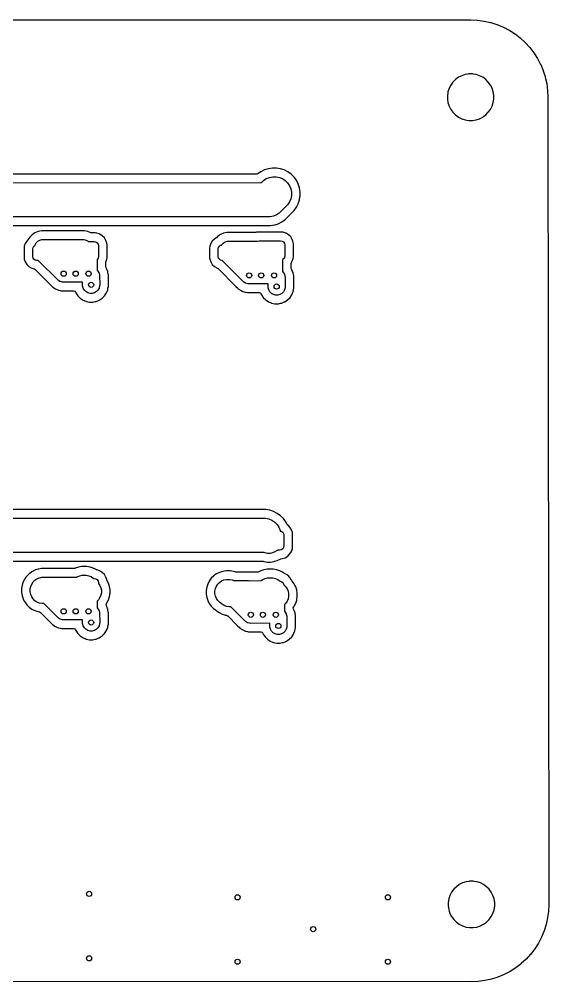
# Model space of a CAD drawing. Extents: x 40 to 347, y -158 to -43.
# Drawn here: x 316.3 to 347.1, y -157.7 to -101.7 of the extents above; entities that cross this region are included whole.
import ezdxf

# ---------------------------------------------------------------- set-up
doc = ezdxf.new("R2010")
doc.units = 0
doc.layers.add('BLACK', color=7, linetype='CONTINUOUS')

msp = doc.modelspace()

# ---------------------------------------------------------------- linework, layer by layer
at = {"layer": 'BLACK', "linetype": 'CONTINUOUS'}
for p, q in [((207.602681, -101.6505), (342.490236, -101.686013)), ((342.490236, -101.686013), (342.490542, -101.686034)), ((342.490542, -101.686034), (342.498573, -101.686034)), ((342.498573, -101.686034), (342.498577, -101.686035)), ((342.498577, -101.686035), (342.561763, -101.686034)), ((342.561763, -101.686034), (342.567172, -101.686152)), ((342.567172, -101.686152), (342.951242, -101.702917)), ((342.951242, -101.702917), (342.961975, -101.703857)), ((342.961975, -101.703857), (343.340446, -101.753682)), ((343.340446, -101.753682), (343.351065, -101.755554)), ((343.351065, -101.755554), (343.723762, -101.838176)), ((343.723762, -101.838176), (343.734176, -101.840967)), ((343.734176, -101.840967), (344.098246, -101.955756)), ((344.098246, -101.955756), (344.108381, -101.959445)), ((344.108381, -101.959445), (344.461045, -102.105522)), ((344.461045, -102.105522), (344.47084, -102.11009)), ((344.47084, -102.11009), (344.809416, -102.28634)), ((344.809416, -102.28634), (344.818784, -102.291748)), ((344.818784, -102.291748), (345.140719, -102.496842)), ((345.140719, -102.496842), (345.14958, -102.503047)), ((345.14958, -102.503047), (345.452404, -102.735412)), ((345.452404, -102.735412), (345.460685, -102.742361)), ((345.460685, -102.742361), (345.74211, -103.00024)), ((345.74211, -103.00024), (345.749759, -103.007889)), ((345.749759, -103.007889), (346.007638, -103.289314)), ((346.007638, -103.289314), (346.014592, -103.297601)), ((346.014592, -103.297601), (346.246952, -103.600419)), ((346.246952, -103.600419), (346.253157, -103.60928)), ((346.253157, -103.60928), (346.458251, -103.931215)), ((346.458251, -103.931215), (346.463659, -103.940583)), ((346.463659, -103.940583), (346.639907, -104.279154)), ((346.639907, -104.279154), (346.644479, -104.288959)), ((346.644479, -104.288959), (346.790548, -104.641603)), ((346.790548, -104.641603), (346.794247, -104.651766)), ((346.794247, -104.651766), (346.897825, -104.980278)), ((341.684679, -105.155424), (341.534356, -105.305747)), ((341.856645, -105.030485), (341.684679, -105.155424)), ((342.046051, -104.933978), (341.856645, -105.030485)), ((342.248226, -104.868287), (342.046051, -104.933978)), ((342.409508, -104.842742), (342.248226, -104.868287)), ((342.458179, -104.835034), (342.409508, -104.842742)), ((342.670753, -104.835034), (342.458179, -104.835034)), ((342.719423, -104.842742), (342.670753, -104.835034)), ((342.880706, -104.868287), (342.719423, -104.842742)), ((342.880707, -104.868287), (342.880706, -104.868287)), ((342.880709, -104.868288), (342.880707, -104.868287)), ((343.082878, -104.933977), (342.880709, -104.868288)), ((343.082879, -104.933977), (343.082878, -104.933977)), ((343.08288, -104.933978), (343.082879, -104.933977)), ((343.272286, -105.030485), (343.08288, -104.933978)), ((343.444252, -105.155424), (343.272286, -105.030485)), ((343.594575, -105.305747), (343.444252, -105.155424)), ((346.897825, -104.980278), (346.909027, -105.015805)), ((346.909027, -105.015805), (346.911826, -105.026253)), ((346.911826, -105.026253), (346.912765, -105.030485)), ((346.912765, -105.030485), (346.994442, -105.398917)), ((341.31291, -105.667119), (341.247219, -105.869294)), ((341.409417, -105.477713), (341.31291, -105.667119)), ((341.534356, -105.305747), (341.409417, -105.477713)), ((343.719514, -105.477713), (343.594575, -105.305747)), ((343.719515, -105.477715), (343.719514, -105.477713)), ((343.719517, -105.477718), (343.719515, -105.477715)), ((343.816023, -105.667122), (343.719517, -105.477718)), ((343.881712, -105.869291), (343.816023, -105.667122)), ((346.994442, -105.398917), (346.99632, -105.40957)), ((346.99632, -105.40957), (347.04614, -105.788002)), ((347.04614, -105.788002), (347.047083, -105.798779)), ((347.047083, -105.798779), (347.063847, -106.182827)), ((341.233164, -105.958034), (341.213966, -106.079247)), ((341.213966, -106.079247), (341.213966, -106.291821)), ((341.213966, -106.291821), (341.24722, -106.501777)), ((341.247219, -105.869294), (341.233164, -105.958034)), ((343.914966, -106.079247), (343.881712, -105.869291)), ((343.881712, -106.501777), (343.914966, -106.291821)), ((343.914966, -106.291821), (343.914966, -106.079247)), ((347.063847, -106.182827), (347.063965, -106.188235)), ((347.063965, -106.188235), (347.063965, -106.258736)), ((347.063965, -106.258736), (347.064043, -106.25994)), ((347.064043, -106.25994), (347.113962, -153.161714)), ((341.24722, -106.501777), (341.301363, -106.668412)), ((341.301363, -106.668412), (341.31291, -106.703948)), ((341.31291, -106.703948), (341.409417, -106.893354)), ((341.409417, -106.893354), (341.534356, -107.06532)), ((343.594575, -107.06532), (343.719514, -106.893354)), ((343.719513, -106.893354), (343.719517, -106.89335)), ((343.719514, -106.893354), (343.719513, -106.893354)), ((343.719517, -106.89335), (343.816023, -106.703946)), ((343.816023, -106.703946), (343.881712, -106.501777)), ((341.534356, -107.06532), (341.684679, -107.215643)), ((341.684679, -107.215643), (341.856645, -107.340582)), ((341.856645, -107.340582), (341.856647, -107.340583)), ((341.856647, -107.340583), (341.85665, -107.340585)), ((341.85665, -107.340585), (342.046054, -107.437091)), ((342.046054, -107.437091), (342.248223, -107.50278)), ((342.248223, -107.50278), (342.458179, -107.536034)), ((342.458179, -107.536034), (342.45818, -107.536034)), ((342.45818, -107.536034), (342.670752, -107.536034)), ((342.670752, -107.536034), (342.670753, -107.536034)), ((342.670753, -107.536034), (342.880709, -107.50278)), ((342.880709, -107.50278), (343.082878, -107.437091)), ((343.082878, -107.437091), (343.272282, -107.340585)), ((343.272282, -107.340585), (343.321195, -107.305048)), ((343.321195, -107.305048), (343.444252, -107.215643)), ((343.444252, -107.215643), (343.444254, -107.21564)), ((343.444254, -107.21564), (343.444258, -107.215638)), ((343.444258, -107.215638), (343.59457, -107.065326)), ((343.59457, -107.065326), (343.594572, -107.065322)), ((343.594572, -107.065322), (343.594575, -107.06532)), ((330.788631, -110.346027), (330.564003, -110.419014)), ((331.021903, -110.309081), (330.788631, -110.346027)), ((331.021908, -110.309081), (331.021903, -110.309081)), ((331.258092, -110.309081), (331.021908, -110.309081)), ((331.258097, -110.309081), (331.258092, -110.309081)), ((331.491365, -110.346027), (331.258097, -110.309081)), ((331.491367, -110.346027), (331.491365, -110.346027)), ((331.491369, -110.346028), (331.491367, -110.346027)), ((331.715992, -110.419013), (331.491369, -110.346028)), ((330.130434, -110.659081), (305.134403, -110.659081)), ((330.137513, -110.658879), (330.130434, -110.659081)), ((330.203319, -110.635399), (330.137513, -110.658879)), ((330.353563, -110.52624), (330.203319, -110.635399)), ((330.564003, -110.419014), (330.353563, -110.52624)), ((330.668604, -110.92766), (330.849716, -110.85264)), ((330.849716, -110.85264), (331.041983, -110.814397)), ((331.041983, -110.814397), (331.238017, -110.814397)), ((331.238017, -110.814397), (331.430284, -110.85264)), ((331.430284, -110.85264), (331.611396, -110.92766)), ((331.926434, -110.526238), (331.715992, -110.419013)), ((332.11751, -110.665063), (331.926434, -110.526238)), ((332.284518, -110.832071), (332.11751, -110.665063)), ((332.423343, -111.023147), (332.284518, -110.832071)), ((309.637121, -111.164351), (330.376614, -111.159674)), ((330.376614, -111.159674), (330.432893, -111.102474)), ((330.432893, -111.102474), (330.505607, -111.03657)), ((330.505607, -111.03657), (330.668604, -110.92766)), ((331.611396, -110.92766), (331.774394, -111.03657)), ((331.774394, -111.03657), (331.913011, -111.175187)), ((331.913011, -111.175187), (332.021921, -111.338185)), ((332.021921, -111.338185), (332.096941, -111.519297)), ((332.530568, -111.233589), (332.423343, -111.023147)), ((332.603553, -111.458212), (332.530568, -111.233589)), ((332.603553, -111.458215), (332.603553, -111.458212)), ((332.6405, -111.691483), (332.603553, -111.458215)), ((332.096941, -111.519297), (332.135184, -111.711564)), ((332.135184, -111.907598), (332.096941, -112.099865)), ((332.135184, -111.711564), (332.135184, -111.907598)), ((332.603553, -112.160949), (332.630394, -111.991483)), ((332.630394, -111.991483), (332.6405, -111.927678)), ((332.6405, -111.927678), (332.6405, -111.691483)), ((331.913011, -112.443974), (331.497107, -112.866688)), ((332.021921, -112.280977), (331.913011, -112.443974)), ((332.096941, -112.099865), (332.021921, -112.280977)), ((332.423343, -112.596014), (332.530568, -112.385573)), ((332.530568, -112.385573), (332.603553, -112.160949)), ((331.080285, -113.116521), (330.888017, -113.154766)), ((331.261397, -113.041502), (331.080285, -113.116521)), ((331.310195, -113.008896), (331.261397, -113.041502)), ((331.424394, -112.932592), (331.310195, -113.008896)), ((331.497107, -112.866688), (331.424394, -112.932592)), ((331.76751, -113.304098), (332.284518, -112.787091)), ((332.284518, -112.787091), (332.423343, -112.596014)), ((305.925389, -113.660081), (330.908097, -113.660081)), ((330.888017, -113.154766), (309.54, -113.159581)), ((330.908097, -113.660081), (331.141368, -113.623134)), ((331.141368, -113.623134), (331.184769, -113.609032)), ((331.184769, -113.609032), (331.365992, -113.550149)), ((331.365992, -113.550149), (331.576434, -113.442924)), ((331.576434, -113.442924), (331.76751, -113.304098)), ((317.034546, -114.19217), (316.895195, -114.331521)), ((317.03455, -114.192167), (317.034546, -114.19217)), ((317.198411, -114.082678), (317.03455, -114.192167)), ((317.198424, -114.082671), (317.198411, -114.082678)), ((317.380492, -114.007257), (317.198424, -114.082671)), ((317.380502, -114.007254), (317.380492, -114.007257)), ((317.573789, -113.968807), (317.380502, -114.007254)), ((317.573791, -113.968807), (317.573789, -113.968807)), ((317.770873, -113.968807), (317.573791, -113.968807)), ((318.820873, -113.968807), (317.770873, -113.968807)), ((320.083373, -113.968807), (318.820873, -113.968807)), ((320.083375, -113.968807), (320.083373, -113.968807)), ((320.276661, -114.007254), (320.083375, -113.968807)), ((320.276671, -114.007257), (320.276661, -114.007254)), ((320.447746, -114.078118), (320.276671, -114.007257)), ((320.495198, -114.087557), (320.447746, -114.078118)), ((320.697341, -114.087557), (320.495198, -114.087557)), ((320.697348, -114.087557), (320.697341, -114.087557)), ((320.800127, -114.098057), (320.697348, -114.087557)), ((320.800129, -114.098058), (320.800127, -114.098057)), ((320.946706, -114.146629), (320.800129, -114.098058)), ((320.966663, -114.153242), (320.946706, -114.146629)), ((320.966668, -114.153244), (320.966663, -114.153242)), ((320.977623, -114.160001), (320.966668, -114.153244)), ((321.115988, -114.245345), (320.977623, -114.160001)), ((321.240044, -114.369401), (321.115988, -114.245345)), ((327.998411, -114.182678), (327.834553, -114.292165)), ((327.998424, -114.182671), (327.998411, -114.182678)), ((328.180492, -114.107257), (327.998424, -114.182671)), ((328.180502, -114.107254), (328.180492, -114.107257)), ((328.373789, -114.068807), (328.180502, -114.107254)), ((330.011909, -114.068807), (328.373789, -114.068807)), ((330.050911, -114.062513), (330.011909, -114.068807)), ((330.062312, -114.058735), (330.050911, -114.062513)), ((330.094535, -114.048057), (330.062312, -114.058735)), ((330.197313, -114.037558), (330.094535, -114.048057)), ((330.19733, -114.037557), (330.197313, -114.037558)), ((331.547342, -114.037557), (330.19733, -114.037557)), ((331.650127, -114.048057), (331.547342, -114.037557)), ((331.650129, -114.048058), (331.650127, -114.048057)), ((331.792831, -114.095345), (331.650129, -114.048058)), ((331.816663, -114.103242), (331.792831, -114.095345)), ((331.816668, -114.103244), (331.816663, -114.103242)), ((331.847867, -114.122488), (331.816668, -114.103244)), ((331.965988, -114.195345), (331.847867, -114.122488)), ((332.090044, -114.319401), (331.965988, -114.195345)), ((316.635328, -114.704362), (316.581983, -114.865347)), ((316.635333, -114.704351), (316.635328, -114.704362)), ((316.724362, -114.560013), (316.635333, -114.704351)), ((316.770454, -114.513921), (316.724362, -114.560013)), ((316.785874, -114.495132), (316.770454, -114.513921)), ((316.895192, -114.331525), (316.785874, -114.495132)), ((316.895195, -114.331521), (316.895192, -114.331525)), ((317.138233, -114.853958), (317.201326, -114.8118)), ((317.201326, -114.8118), (317.210392, -114.777965)), ((317.210392, -114.777965), (317.275655, -114.664926)), ((317.275655, -114.664926), (317.367951, -114.57263)), ((317.367951, -114.57263), (317.48099, -114.507367)), ((317.48099, -114.507367), (317.607069, -114.473585)), ((317.607069, -114.473585), (318.722332, -114.469307)), ((318.722332, -114.469307), (318.781479, -114.473184)), ((318.781479, -114.473184), (319.984832, -114.469307)), ((319.984832, -114.469307), (320.050095, -114.473585)), ((320.050095, -114.473585), (320.176174, -114.507367)), ((320.176174, -114.507367), (320.289213, -114.57263)), ((320.289213, -114.57263), (320.30464, -114.588057)), ((320.30464, -114.588057), (320.647332, -114.588057)), ((320.647332, -114.588057), (320.743003, -114.607087)), ((320.743003, -114.607087), (320.824109, -114.66128)), ((320.824109, -114.66128), (320.878302, -114.742386)), ((320.878302, -114.742386), (320.897332, -114.838057)), ((321.332146, -114.518723), (321.240044, -114.369401)), ((321.386033, -114.681342), (321.332146, -114.518723)), ((321.38733, -114.685257), (321.386033, -114.681342)), ((321.387331, -114.68526), (321.38733, -114.685257)), ((321.397555, -114.785352), (321.387331, -114.68526)), ((321.397831, -114.788049), (321.397555, -114.785352)), ((321.397832, -115.511394), (321.397831, -114.788049)), ((327.435328, -114.704362), (327.381983, -114.865347)), ((327.435333, -114.704351), (327.435328, -114.704362)), ((327.524361, -114.560016), (327.435333, -114.704351)), ((327.644289, -114.440087), (327.524361, -114.560016)), ((327.742448, -114.379541), (327.644289, -114.440087)), ((327.765029, -114.361686), (327.742448, -114.379541)), ((327.834547, -114.292169), (327.765029, -114.361686)), ((327.834553, -114.292165), (327.834547, -114.292169)), ((327.938233, -114.853958), (328.011228, -114.805184)), ((328.011228, -114.805184), (328.057755, -114.795929)), ((328.057755, -114.795929), (328.075655, -114.764926)), ((328.075655, -114.764926), (328.167951, -114.67263)), ((328.167951, -114.67263), (328.28099, -114.607367)), ((328.28099, -114.607367), (328.407069, -114.573585)), ((328.407069, -114.573585), (329.522332, -114.569307)), ((329.522332, -114.569307), (329.581479, -114.573184)), ((329.581479, -114.573184), (330.130215, -114.571416)), ((330.130215, -114.571416), (330.151661, -114.557087)), ((330.151661, -114.557087), (330.247332, -114.538057)), ((330.247332, -114.538057), (331.497332, -114.538057)), ((331.497332, -114.538057), (331.593003, -114.557087)), ((331.593003, -114.557087), (331.674109, -114.61128)), ((331.674109, -114.61128), (331.728302, -114.692386)), ((331.728302, -114.692386), (331.747332, -114.788057)), ((331.747332, -114.788057), (331.747332, -115.413057)), ((332.182146, -114.468723), (332.090044, -114.319401)), ((332.214797, -114.567257), (332.182146, -114.468723)), ((332.23733, -114.635257), (332.214797, -114.567257)), ((332.237331, -114.63526), (332.23733, -114.635257)), ((332.246947, -114.729399), (332.237331, -114.63526)), ((332.247831, -114.738049), (332.246947, -114.729399)), ((332.247832, -115.463066), (332.247831, -114.738049)), ((316.581983, -114.865347), (316.571832, -114.964704)), ((316.571832, -114.964704), (316.571832, -115.511394)), ((317.072332, -115.013057), (317.089459, -114.926953)), ((317.072332, -115.463057), (317.072332, -115.013057)), ((317.089459, -114.926953), (317.138233, -114.853958)), ((320.897332, -114.838057), (320.897332, -115.463057)), ((327.381983, -114.865347), (327.371832, -114.964704)), ((327.371832, -114.964704), (327.371832, -115.511394)), ((327.872332, -115.013057), (327.889459, -114.926953)), ((327.872332, -115.463057), (327.872332, -115.013057)), ((327.889459, -114.926953), (327.938233, -114.853958)), ((316.571832, -115.511394), (316.571833, -115.511412)), ((316.571833, -115.511412), (316.581982, -115.610764)), ((316.581982, -115.610764), (316.581983, -115.610767)), ((316.581983, -115.610767), (316.635328, -115.771751)), ((316.635328, -115.771751), (316.635333, -115.771762)), ((316.635333, -115.771762), (316.724361, -115.916097)), ((316.724361, -115.916097), (316.724364, -115.916101)), ((316.724364, -115.916101), (316.844287, -116.036024)), ((317.089459, -115.549161), (317.072332, -115.463057)), ((317.138233, -115.622156), (317.089459, -115.549161)), ((317.211228, -115.67093), (317.138233, -115.622156)), ((317.297332, -115.688057), (317.211228, -115.67093)), ((317.396854, -115.688057), (317.297332, -115.688057)), ((318.567744, -116.853277), (317.396854, -115.688057)), ((320.824109, -115.639834), (320.819466, -115.642935)), ((320.819466, -115.642935), (320.8216, -116.249099)), ((320.878302, -115.558728), (320.824109, -115.639834)), ((320.897332, -115.463057), (320.878302, -115.558728)), ((321.322832, -115.829855), (321.3317, -115.789852)), ((321.322832, -116.041202), (321.322832, -115.829855)), ((321.329874, -115.789247), (321.332146, -115.782391)), ((321.3317, -115.789852), (321.329874, -115.789247)), ((321.332146, -115.782391), (321.387331, -115.615854)), ((321.387331, -115.615854), (321.397832, -115.513066)), ((321.397832, -115.513066), (321.397832, -115.511394)), ((327.371832, -115.511394), (327.371833, -115.511412)), ((327.371833, -115.511412), (327.381982, -115.610764)), ((327.381982, -115.610764), (327.381983, -115.610767)), ((327.381983, -115.610767), (327.435328, -115.771751)), ((327.435328, -115.771751), (327.435333, -115.771762)), ((327.435333, -115.771762), (327.524361, -115.916097)), ((327.524361, -115.916097), (327.524364, -115.916101)), ((327.524364, -115.916101), (327.644287, -116.036024)), ((327.889459, -115.549161), (327.872332, -115.463057)), ((327.938233, -115.622156), (327.889459, -115.549161)), ((328.011228, -115.67093), (327.938233, -115.622156)), ((328.097332, -115.688057), (328.011228, -115.67093)), ((328.09922, -115.688057), (328.097332, -115.688057)), ((328.118779, -115.71036), (328.09922, -115.688057)), ((329.367744, -116.953277), (328.118779, -115.71036)), ((331.674109, -115.589834), (331.619057, -115.626618)), ((331.619057, -115.626618), (331.6216, -116.349099)), ((331.728302, -115.508728), (331.674109, -115.589834)), ((331.747332, -115.413057), (331.728302, -115.508728)), ((332.122832, -115.86372), (332.141294, -115.798623)), ((332.122832, -116.141202), (332.122832, -115.86372)), ((332.141294, -115.798623), (332.182141, -115.732399)), ((332.18214, -115.732399), (332.182146, -115.732391)), ((332.182141, -115.732399), (332.18214, -115.732399)), ((332.182146, -115.732391), (332.237331, -115.565854)), ((332.237331, -115.565854), (332.247832, -115.463066)), ((316.844287, -116.036024), (316.844291, -116.036027)), ((316.844291, -116.036027), (316.988626, -116.125055)), ((316.988626, -116.125055), (316.988629, -116.125056)), ((316.988629, -116.125056), (316.988635, -116.12506)), ((316.988635, -116.12506), (317.149624, -116.178406)), ((317.149624, -116.178406), (317.149636, -116.178407)), ((317.149636, -116.178407), (317.151176, -116.178737)), ((317.151176, -116.178737), (317.152049, -116.179209)), ((317.152049, -116.179209), (317.156051, -116.180536)), ((317.156051, -116.180536), (317.155814, -116.181249)), ((317.155814, -116.181249), (317.212614, -116.212009)), ((317.212614, -116.212009), (318.095192, -117.094588)), ((320.8216, -116.249099), (320.825885, -116.253254)), ((320.825885, -116.253254), (320.869, -116.302417)), ((320.869, -116.302417), (320.869009, -116.302426)), ((320.869009, -116.302426), (320.92451, -116.398557)), ((320.92451, -116.398557), (320.934272, -116.415465)), ((320.934272, -116.415465), (320.968055, -116.541544)), ((321.322852, -116.043414), (321.322832, -116.041202)), ((321.343728, -116.110091), (321.322852, -116.043414)), ((321.358964, -116.132893), (321.343728, -116.110091)), ((321.358966, -116.132899), (321.358964, -116.132893)), ((321.358967, -116.1329), (321.358966, -116.132899)), ((321.394021, -116.21753), (321.358967, -116.1329)), ((321.402887, -116.238934), (321.394021, -116.21753)), ((321.422797, -116.287002), (321.402887, -116.238934)), ((321.434383, -116.314972), (321.422797, -116.287002)), ((321.434385, -116.314977), (321.434383, -116.314972)), ((321.446826, -116.377523), (321.434385, -116.314977)), ((321.45101, -116.398557), (321.446826, -116.377523)), ((321.469983, -116.493946), (321.45101, -116.398557)), ((321.472831, -116.508262), (321.469983, -116.493946)), ((327.644287, -116.036024), (327.644291, -116.036027)), ((327.644291, -116.036027), (327.788634, -116.12506)), ((327.788634, -116.12506), (327.788636, -116.125061)), ((327.788636, -116.125061), (327.816116, -116.134166)), ((327.816116, -116.134166), (327.864796, -116.164191)), ((327.864796, -116.164191), (328.895192, -117.194588)), ((331.6216, -116.349099), (331.625885, -116.353254)), ((331.625885, -116.353254), (331.669, -116.402417)), ((331.669, -116.402417), (331.669009, -116.402426)), ((331.669009, -116.402426), (331.721244, -116.4929)), ((331.721244, -116.4929), (331.734272, -116.515465)), ((332.122852, -116.143414), (332.122832, -116.141202)), ((332.143728, -116.210091), (332.122852, -116.143414)), ((332.158964, -116.232893), (332.143728, -116.210091)), ((332.158965, -116.232896), (332.158964, -116.232893)), ((332.201934, -116.336631), (332.158965, -116.232896)), ((332.225243, -116.392905), (332.201934, -116.336631)), ((332.234383, -116.414971), (332.225243, -116.392905)), ((332.234384, -116.414978), (332.234383, -116.414971)), ((332.246826, -116.477523), (332.234384, -116.414978)), ((332.250093, -116.493946), (332.246826, -116.477523)), ((332.271871, -116.603438), (332.250093, -116.493946)), ((318.567951, -116.853484), (318.567744, -116.853277)), ((318.656414, -116.904558), (318.567951, -116.853484)), ((318.68099, -116.918747), (318.656414, -116.904558)), ((318.807069, -116.95253), (318.68099, -116.918747)), ((318.807084, -116.95253), (318.807069, -116.95253)), ((318.872332, -116.956807), (318.807084, -116.95253)), ((319.974957, -116.953693), (318.872332, -116.956807)), ((319.97661, -117.17207), (319.974957, -116.953693)), ((320.968055, -116.541544), (320.968055, -116.541676)), ((320.968055, -116.541676), (320.972332, -117.106807)), ((321.472832, -116.508265), (321.472831, -116.508262)), ((321.472832, -117.20535), (321.472832, -116.508265)), ((329.367951, -116.953484), (329.367744, -116.953277)), ((329.467896, -117.011187), (329.367951, -116.953484)), ((329.48099, -117.018747), (329.467896, -117.011187)), ((329.607069, -117.05253), (329.48099, -117.018747)), ((329.607084, -117.05253), (329.607069, -117.05253)), ((329.672332, -117.056807), (329.607084, -117.05253)), ((330.774957, -117.053693), (329.672332, -117.056807)), ((330.77661, -117.27207), (330.774957, -117.053693)), ((331.734272, -116.515465), (331.768055, -116.641544)), ((331.768055, -116.641544), (331.768055, -116.641676)), ((331.768055, -116.641676), (331.772332, -117.206807)), ((332.272831, -116.608262), (332.271871, -116.603438)), ((332.272832, -116.608265), (332.272831, -116.608262)), ((332.272832, -117.30535), (332.272832, -116.608265)), ((318.095192, -117.094588), (318.095193, -117.094589)), ((318.095193, -117.094589), (318.195192, -117.194588)), ((318.195192, -117.194588), (318.234551, -117.233947)), ((318.234551, -117.233947), (318.398411, -117.343435)), ((318.398411, -117.343435), (318.398413, -117.343436)), ((318.398413, -117.343436), (318.398418, -117.343439)), ((318.398418, -117.343439), (318.50132, -117.386062)), ((318.50132, -117.386062), (318.580496, -117.418858)), ((318.580496, -117.418858), (318.677144, -117.438082)), ((318.677144, -117.438082), (318.725467, -117.447694)), ((318.725467, -117.447694), (318.77379, -117.457307)), ((318.77379, -117.457307), (318.773791, -117.457307)), ((318.773791, -117.457307), (318.773792, -117.457307)), ((318.773792, -117.457307), (318.970872, -117.457307)), ((318.970872, -117.457307), (319.451727, -117.457307)), ((319.451727, -117.457307), (319.518766, -117.476992)), ((319.518766, -117.476992), (319.564521, -117.529796)), ((319.564521, -117.529796), (319.566271, -117.533816)), ((319.566271, -117.533816), (319.579333, -117.56535)), ((319.579333, -117.56535), (319.585699, -117.580719)), ((319.585699, -117.580719), (319.585703, -117.580726)), ((319.585703, -117.580726), (319.695192, -117.744589)), ((320.010392, -117.298149), (319.97661, -117.17207)), ((320.075655, -117.411188), (320.010392, -117.298149)), ((320.167951, -117.503484), (320.075655, -117.411188)), ((320.28099, -117.568747), (320.167951, -117.503484)), ((320.407069, -117.602529), (320.28099, -117.568747)), ((320.537595, -117.602529), (320.407069, -117.602529)), ((320.663674, -117.568747), (320.537595, -117.602529)), ((320.776713, -117.503484), (320.663674, -117.568747)), ((320.869009, -117.411188), (320.776713, -117.503484)), ((320.934272, -117.298149), (320.869009, -117.411188)), ((320.968054, -117.17207), (320.934272, -117.298149)), ((320.972332, -117.106807), (320.968054, -117.17207)), ((321.249471, -117.744589), (321.358964, -117.580721)), ((321.358964, -117.580721), (321.434383, -117.398642)), ((321.434383, -117.398642), (321.452941, -117.305348)), ((321.452941, -117.305348), (321.472832, -117.20535)), ((328.895192, -117.194588), (328.895193, -117.194589)), ((328.895193, -117.194589), (329.005952, -117.305348)), ((329.005952, -117.305348), (329.034551, -117.333947)), ((329.034551, -117.333947), (329.198411, -117.443435)), ((329.198411, -117.443435), (329.198418, -117.443439)), ((329.198418, -117.443439), (329.304917, -117.487552)), ((329.304917, -117.487552), (329.380496, -117.518858)), ((329.380496, -117.518858), (329.434012, -117.529503)), ((329.434012, -117.529503), (329.455896, -117.533856)), ((329.455896, -117.533856), (329.573788, -117.557307)), ((329.573788, -117.557307), (329.573791, -117.557307)), ((329.573791, -117.557307), (329.573792, -117.557307)), ((329.573792, -117.557307), (329.770872, -117.557307)), ((329.770872, -117.557307), (330.251727, -117.557307)), ((330.251727, -117.557307), (330.318766, -117.576992)), ((330.318766, -117.576992), (330.364521, -117.629796)), ((330.810392, -117.398149), (330.77661, -117.27207)), ((330.875655, -117.511188), (330.810392, -117.398149)), ((330.967951, -117.603484), (330.875655, -117.511188)), ((331.08099, -117.668747), (330.967951, -117.603484)), ((331.576713, -117.603484), (331.463674, -117.668747)), ((331.669009, -117.511188), (331.576713, -117.603484)), ((331.734272, -117.398149), (331.669009, -117.511188)), ((331.768054, -117.27207), (331.734272, -117.398149)), ((331.772332, -117.206807), (331.768054, -117.27207)), ((332.158964, -117.680721), (332.234383, -117.498642)), ((332.234383, -117.498642), (332.254274, -117.398646)), ((332.254274, -117.398646), (332.272832, -117.30535)), ((319.695192, -117.744589), (319.834546, -117.883943)), ((319.834546, -117.883943), (319.83455, -117.883946)), ((319.83455, -117.883946), (319.998411, -117.993435)), ((319.998411, -117.993435), (319.998424, -117.993442)), ((319.998424, -117.993442), (320.16254, -118.06142)), ((320.16254, -118.06142), (320.180497, -118.068858)), ((320.180497, -118.068858), (320.180501, -118.068858)), ((320.180501, -118.068858), (320.180502, -118.068859)), ((320.180502, -118.068859), (320.373788, -118.107307)), ((320.373788, -118.107307), (320.373791, -118.107307)), ((320.373791, -118.107307), (320.570875, -118.107307)), ((320.570875, -118.107307), (320.700914, -118.081439)), ((320.700914, -118.081439), (320.764167, -118.068858)), ((320.764167, -118.068858), (320.905083, -118.010489)), ((320.905083, -118.010489), (320.946239, -117.993442)), ((320.946239, -117.993441), (320.946246, -117.993439)), ((320.946239, -117.993442), (320.946239, -117.993441)), ((320.946246, -117.993439), (321.110114, -117.883946)), ((321.110114, -117.883946), (321.249471, -117.744589)), ((330.364521, -117.629796), (330.366271, -117.633816)), ((330.366271, -117.633816), (330.379333, -117.66535)), ((330.379333, -117.66535), (330.385699, -117.680719)), ((330.385699, -117.680719), (330.385703, -117.680726)), ((330.385703, -117.680726), (330.495191, -117.844587)), ((330.495191, -117.844587), (330.495195, -117.844592)), ((330.495195, -117.844592), (330.634546, -117.983943)), ((330.634546, -117.983943), (330.63455, -117.983946)), ((330.63455, -117.983946), (330.798411, -118.093435)), ((330.798411, -118.093435), (330.798424, -118.093442)), ((330.798424, -118.093442), (330.950739, -118.156532)), ((330.950739, -118.156532), (330.980497, -118.168858)), ((330.980497, -118.168858), (330.980501, -118.168858)), ((330.980501, -118.168858), (330.980502, -118.168859)), ((330.980502, -118.168859), (331.173788, -118.207307)), ((331.207069, -117.702529), (331.08099, -117.668747)), ((331.337595, -117.702529), (331.207069, -117.702529)), ((331.463674, -117.668747), (331.337595, -117.702529)), ((331.370875, -118.207307), (331.500914, -118.181439)), ((331.500914, -118.181439), (331.564167, -118.168858)), ((331.564167, -118.168858), (331.71933, -118.104588)), ((331.71933, -118.104588), (331.746239, -118.093442)), ((331.746239, -118.093441), (331.746246, -118.093439)), ((331.746239, -118.093442), (331.746239, -118.093441)), ((331.746246, -118.093439), (331.910114, -117.983946)), ((331.910114, -117.983946), (332.049471, -117.844589)), ((332.049471, -117.844589), (332.049472, -117.844588)), ((332.049472, -117.844588), (332.049473, -117.844587)), ((332.049473, -117.844587), (332.15896, -117.680727)), ((332.15896, -117.680726), (332.158964, -117.680721)), ((332.15896, -117.680727), (332.15896, -117.680726)), ((331.173788, -118.207307), (331.173791, -118.207307)), ((331.173791, -118.207307), (331.370875, -118.207307)), ((330.640424, -130.187557), (307.545221, -130.187557)), ((330.640429, -130.187557), (330.640424, -130.187557)), ((330.8737, -130.224503), (330.640429, -130.187557)), ((331.098328, -130.29749), (330.8737, -130.224503)), ((331.308765, -130.404714), (331.098328, -130.29749)), ((331.499842, -130.54354), (331.308765, -130.404714)), ((307.289203, -130.692767), (330.522332, -130.688057)), ((330.522332, -130.688057), (330.620349, -130.692872)), ((330.620349, -130.692872), (330.812617, -130.731117)), ((330.812617, -130.731117), (330.993729, -130.806136)), ((330.993729, -130.806136), (331.156725, -130.915047)), ((331.156725, -130.915047), (331.295342, -131.053664)), ((331.295342, -131.053664), (331.404253, -131.21666)), ((331.666849, -130.710547), (331.499842, -130.54354)), ((331.78482, -130.87292), (331.666849, -130.710547)), ((331.805676, -130.901625), (331.78482, -130.87292)), ((331.873983, -131.035688), (331.805676, -130.901625)), ((331.911708, -131.076616), (331.873983, -131.035688)), ((331.404253, -131.21666), (331.479272, -131.397772)), ((331.479272, -131.397772), (331.486342, -131.433316)), ((331.486342, -131.433316), (331.543003, -131.444587)), ((331.543003, -131.444587), (331.624109, -131.49878)), ((331.624109, -131.49878), (331.678302, -131.579886)), ((331.678302, -131.579886), (331.697332, -131.675557)), ((331.910324, -131.078367), (331.911708, -131.076616)), ((331.915986, -131.082844), (331.910324, -131.078367)), ((331.915988, -131.082845), (331.915986, -131.082844)), ((332.040044, -131.206901), (331.915988, -131.082845)), ((332.132146, -131.356223), (332.040044, -131.206901)), ((332.133394, -131.35999), (332.132146, -131.356223)), ((332.18733, -131.522757), (332.133394, -131.35999)), ((332.187331, -131.52276), (332.18733, -131.522757)), ((332.196823, -131.615685), (332.187331, -131.52276)), ((332.197831, -131.625549), (332.196823, -131.615685)), ((332.197832, -132.350566), (332.197831, -131.625549)), ((331.697332, -131.675557), (331.697332, -132.300557)), ((330.550283, -132.683256), (306.872332, -132.688057)), ((330.604619, -132.705763), (330.550283, -132.683256)), ((330.748819, -132.734446), (330.604619, -132.705763)), ((330.895845, -132.734446), (330.748819, -132.734446)), ((331.040045, -132.705763), (330.895845, -132.734446)), ((331.175879, -132.649498), (331.040045, -132.705763)), ((331.298127, -132.567815), (331.175879, -132.649498)), ((331.315385, -132.550557), (331.298127, -132.567815)), ((331.447332, -132.550557), (331.315385, -132.550557)), ((331.543003, -132.531527), (331.447332, -132.550557)), ((331.624109, -132.477334), (331.543003, -132.531527)), ((331.678302, -132.396228), (331.624109, -132.477334)), ((331.697332, -132.300557), (331.678302, -132.396228)), ((332.040044, -132.769213), (332.132146, -132.619891)), ((332.132146, -132.619891), (332.187331, -132.453354)), ((332.187331, -132.453354), (332.197832, -132.350566)), ((306.990424, -133.188557), (330.450747, -133.188557)), ((330.450747, -133.188557), (330.489064, -133.194625)), ((330.489064, -133.194625), (330.494353, -133.196344)), ((330.494353, -133.196344), (330.529505, -133.207766)), ((330.529505, -133.207766), (330.72391, -133.238557)), ((330.72391, -133.238557), (330.723915, -133.238557)), ((330.723915, -133.238557), (330.920753, -133.238557)), ((330.920753, -133.238557), (331.115158, -133.207766)), ((331.115158, -133.207766), (331.150311, -133.196344)), ((331.150311, -133.196344), (331.302358, -133.146941)), ((331.302358, -133.146941), (331.468197, -133.062441)), ((331.468197, -133.062441), (331.511887, -133.04957)), ((331.511887, -133.04957), (331.600129, -133.040556)), ((331.600129, -133.040556), (331.766666, -132.985371)), ((331.766666, -132.985371), (331.915988, -132.893269)), ((331.915988, -132.893269), (332.040044, -132.769213)), ((316.942172, -133.860346), (316.857686, -133.921729)), ((317.016926, -133.806033), (316.942172, -133.860346)), ((317.192304, -133.716674), (317.016926, -133.806033)), ((317.24071, -133.700946), (317.192304, -133.716674)), ((317.379506, -133.655848), (317.24071, -133.700946)), ((317.37951, -133.655847), (317.379506, -133.655848)), ((317.416713, -133.649954), (317.37951, -133.655847)), ((317.421503, -133.649098), (317.416713, -133.649954)), ((317.573786, -133.618807), (317.421503, -133.649098)), ((319.459283, -133.618807), (317.573786, -133.618807)), ((319.515578, -133.605292), (319.459283, -133.618807)), ((319.542302, -133.591674), (319.515578, -133.605292)), ((319.729505, -133.530847), (319.542302, -133.591674)), ((319.92391, -133.500057), (319.729505, -133.530847)), ((319.923915, -133.500057), (319.92391, -133.500057)), ((320.214499, -133.500057), (319.923915, -133.500057)), ((320.214504, -133.500057), (320.214499, -133.500057)), ((320.408908, -133.530847), (320.214504, -133.500057)), ((320.596112, -133.591674), (320.408908, -133.530847)), ((320.735226, -133.662557), (320.596112, -133.591674)), ((320.771487, -133.681033), (320.735226, -133.662557)), ((320.774963, -133.683558), (320.771487, -133.681033)), ((320.80884, -133.700944), (320.774963, -133.683558)), ((320.949507, -133.747557), (320.80884, -133.700944)), ((320.966663, -133.753242), (320.949507, -133.747557)), ((320.966668, -133.753244), (320.966663, -133.753242)), ((321.011421, -133.780848), (320.966668, -133.753244)), ((321.115988, -133.845345), (321.011421, -133.780848)), ((321.240044, -133.969401), (321.115988, -133.845345)), ((327.942302, -133.841674), (327.766926, -133.931033)), ((328.129505, -133.780847), (327.942302, -133.841674)), ((328.32391, -133.750057), (328.129505, -133.780847)), ((328.323915, -133.750057), (328.32391, -133.750057)), ((328.564499, -133.750057), (328.323915, -133.750057)), ((328.564504, -133.750057), (328.564499, -133.750057)), ((328.758908, -133.780848), (328.564504, -133.750057)), ((328.857056, -133.812738), (328.758908, -133.780848)), ((328.895374, -133.818807), (328.857056, -133.812738)), ((330.185685, -133.818807), (328.895374, -133.818807)), ((330.24198, -133.805292), (330.185685, -133.818807)), ((330.243943, -133.804292), (330.24198, -133.805292)), ((330.265058, -133.793533), (330.243943, -133.804292)), ((330.342302, -133.754174), (330.265058, -133.793533)), ((330.529505, -133.693347), (330.342302, -133.754174)), ((330.72391, -133.662557), (330.529505, -133.693347)), ((330.723915, -133.662557), (330.72391, -133.662557)), ((331.076999, -133.662557), (330.723915, -133.662557)), ((331.077004, -133.662557), (331.076999, -133.662557)), ((331.271408, -133.693347), (331.077004, -133.662557)), ((331.458612, -133.754174), (331.271408, -133.693347)), ((331.574545, -133.813246), (331.458612, -133.754174)), ((331.633987, -133.843533), (331.574545, -133.813246)), ((331.633989, -133.843534), (331.633987, -133.843533)), ((331.63399, -133.843535), (331.633989, -133.843534)), ((331.689871, -133.884134), (331.63399, -133.843535)), ((316.513449, -134.395527), (316.452622, -134.58273)), ((316.602808, -134.220151), (316.513449, -134.395527)), ((316.676157, -134.119197), (316.602808, -134.220151)), ((316.718504, -134.060911), (316.676157, -134.119197)), ((316.718506, -134.060909), (316.718504, -134.060911)), ((316.857683, -133.921731), (316.718506, -134.060908)), ((316.718506, -134.060908), (316.718506, -134.060909)), ((316.857684, -133.921731), (316.857683, -133.921731)), ((316.857686, -133.921729), (316.857684, -133.921731)), ((317.010891, -134.522009), (317.092574, -134.399762)), ((317.092574, -134.399762), (317.196537, -134.295799)), ((317.196537, -134.295799), (317.318784, -134.214116)), ((317.318784, -134.214116), (317.454618, -134.157852)), ((317.454618, -134.157852), (317.549961, -134.138886)), ((317.549961, -134.138886), (317.607069, -134.123585)), ((317.607069, -134.123585), (318.722332, -134.119307)), ((318.722332, -134.119307), (318.781479, -134.123184)), ((318.781479, -134.123184), (319.621849, -134.120476)), ((319.621849, -134.120476), (319.668784, -134.089116)), ((319.668784, -134.089116), (319.804618, -134.032852)), ((319.804618, -134.032852), (319.948819, -134.004168)), ((319.948819, -134.004168), (320.116082, -134.000557)), ((320.116082, -134.000557), (320.189595, -134.004168)), ((320.189595, -134.004168), (320.333795, -134.032851)), ((320.333795, -134.032851), (320.40153, -134.060908)), ((320.40153, -134.060908), (320.46963, -134.089116)), ((320.46963, -134.089116), (320.591877, -134.170799)), ((320.591877, -134.170799), (320.60948, -134.188057)), ((320.60948, -134.188057), (320.647332, -134.188057)), ((320.647332, -134.188057), (320.743003, -134.207087)), ((320.743003, -134.207087), (320.824109, -134.26128)), ((320.824109, -134.26128), (320.878302, -134.342386)), ((320.878302, -134.342386), (320.897332, -134.438057)), ((321.332146, -134.118723), (321.240044, -133.969401)), ((321.376015, -134.251112), (321.332146, -134.118723)), ((321.389461, -134.291688), (321.376015, -134.251112)), ((321.39002, -134.291502), (321.389461, -134.291688)), ((321.397379, -134.312242), (321.39002, -134.291502)), ((321.446046, -134.407757), (321.397379, -134.312242)), ((321.481214, -134.476777), (321.446046, -134.407757)), ((327.352808, -134.345151), (327.263449, -134.520527)), ((327.428317, -134.241223), (327.352808, -134.345151)), ((327.468504, -134.185911), (327.428317, -134.241223)), ((327.468506, -134.185909), (327.468504, -134.185911)), ((327.607683, -134.046731), (327.468506, -134.185908)), ((327.468506, -134.185908), (327.468506, -134.185909)), ((327.607684, -134.046731), (327.607683, -134.046731)), ((327.607686, -134.046729), (327.607684, -134.046731)), ((327.68208, -133.992678), (327.607686, -134.046729)), ((327.766926, -133.931033), (327.68208, -133.992678)), ((327.842574, -134.524762), (327.946537, -134.420799)), ((327.946537, -134.420799), (328.068784, -134.339116)), ((328.068784, -134.339116), (328.204618, -134.282852)), ((328.204618, -134.282852), (328.348819, -134.254168)), ((328.348819, -134.254168), (328.466082, -134.250557)), ((328.466082, -134.250557), (328.539595, -134.254168)), ((328.539595, -134.254168), (328.683795, -134.282851)), ((328.683795, -134.282851), (328.755588, -134.312589)), ((328.755588, -134.312589), (328.77961, -134.322539)), ((328.77961, -134.322539), (329.622332, -134.319307)), ((329.622332, -134.319307), (329.681479, -134.323184)), ((329.681479, -134.323184), (330.36497, -134.320981)), ((330.36497, -134.320981), (330.468784, -134.251616)), ((330.468784, -134.251616), (330.604618, -134.195352)), ((330.604618, -134.195352), (330.748819, -134.166668)), ((330.748819, -134.166668), (330.978582, -134.163057)), ((330.978582, -134.163057), (331.052095, -134.166668)), ((331.052095, -134.166668), (331.196295, -134.195351)), ((331.196295, -134.195351), (331.275865, -134.22831)), ((331.275865, -134.22831), (331.33213, -134.251616)), ((331.33213, -134.251616), (331.439839, -134.323585)), ((331.439839, -134.323585), (331.454377, -134.333299)), ((331.454377, -134.333299), (331.478178, -134.356692)), ((331.478178, -134.356692), (331.543003, -134.369587)), ((331.543003, -134.369587), (331.624109, -134.42378)), ((331.624109, -134.42378), (331.678302, -134.504886)), ((331.72375, -133.901521), (331.689871, -133.884134)), ((331.766659, -133.91574), (331.72375, -133.901521)), ((331.766668, -133.915744), (331.766659, -133.91574)), ((331.81033, -133.942675), (331.766668, -133.915744)), ((331.915988, -134.007845), (331.81033, -133.942675)), ((332.040044, -134.131901), (331.915988, -134.007845)), ((332.122253, -134.265184), (332.040044, -134.131901)), ((332.132149, -134.281228), (332.122253, -134.265184)), ((332.135201, -134.287773), (332.132149, -134.281228)), ((332.13654, -134.287148), (332.135201, -134.287773)), ((332.161315, -134.327316), (332.13654, -134.287148)), ((332.176161, -134.342162), (332.161315, -134.327316)), ((332.291856, -134.501402), (332.176161, -134.342162)), ((316.452622, -134.58273), (316.421832, -134.777134)), ((316.421832, -134.777134), (316.421832, -135.005229)), ((316.922332, -134.875557), (316.925943, -134.802044)), ((316.925943, -134.98032), (316.922332, -134.875557)), ((316.925943, -134.802044), (316.954627, -134.657843)), ((316.954627, -135.124521), (316.925943, -134.98032)), ((316.954627, -134.657843), (317.010891, -134.522009)), ((320.897332, -134.438057), (320.897332, -134.475761)), ((320.897332, -134.475761), (320.902091, -134.481012)), ((320.902091, -134.481012), (320.983773, -134.60326)), ((320.983773, -134.60326), (321.040038, -134.739094)), ((321.040038, -134.739094), (321.068721, -134.883294)), ((321.068721, -134.883294), (321.068721, -135.03032)), ((321.481214, -134.476779), (321.481214, -134.476777)), ((321.481216, -134.476782), (321.481214, -134.476779)), ((321.495431, -134.520532), (321.481216, -134.476782)), ((321.542041, -134.66398), (321.495431, -134.520532)), ((321.572832, -134.858385), (321.542041, -134.66398)), ((321.572832, -135.055229), (321.572832, -134.858385)), ((327.202622, -134.70773), (327.171832, -134.902134)), ((327.171832, -134.902134), (327.171832, -135.098979)), ((327.263449, -134.520527), (327.202622, -134.70773)), ((327.675943, -134.927044), (327.704627, -134.782843)), ((327.675943, -135.07407), (327.675943, -134.927044)), ((327.704627, -134.782843), (327.760891, -134.647009)), ((327.760891, -134.647009), (327.842574, -134.524762)), ((331.678302, -134.504886), (331.690294, -134.565177)), ((331.690294, -134.565177), (331.752662, -134.626477)), ((331.752662, -134.626477), (331.802091, -134.681012)), ((331.802091, -134.681012), (331.883773, -134.80326)), ((331.883773, -134.80326), (331.940038, -134.939094)), ((331.940038, -134.939094), (331.968721, -135.083294)), ((332.333294, -134.58273), (332.291856, -134.501402)), ((332.381214, -134.676777), (332.333294, -134.58273)), ((332.381214, -134.676779), (332.381214, -134.676777)), ((332.381216, -134.676782), (332.381214, -134.676779)), ((332.401057, -134.737847), (332.381216, -134.676782)), ((332.442041, -134.86398), (332.401057, -134.737847)), ((332.472832, -135.058385), (332.442041, -134.86398)), ((316.421832, -135.005229), (316.452622, -135.199633)), ((316.452622, -135.199633), (316.513449, -135.386836)), ((316.513449, -135.386836), (316.579859, -135.517172)), ((316.579859, -135.517172), (316.602808, -135.562212)), ((317.010891, -135.260355), (316.954627, -135.124521)), ((317.092574, -135.382602), (317.010891, -135.260355)), ((317.196537, -135.486565), (317.092574, -135.382602)), ((317.318784, -135.568248), (317.196537, -135.486565)), ((320.902091, -135.432603), (320.820246, -135.514447)), ((320.820246, -135.514447), (320.8216, -135.899099)), ((320.983773, -135.310354), (320.902091, -135.432603)), ((321.040038, -135.174521), (320.983773, -135.310354)), ((321.068721, -135.03032), (321.040038, -135.174521)), ((321.391856, -135.612213), (321.481216, -135.436833)), ((321.481216, -135.436833), (321.542041, -135.249634)), ((321.542041, -135.249634), (321.556994, -135.155224)), ((321.556994, -135.155224), (321.565903, -135.098979)), ((321.565903, -135.098979), (321.572832, -135.055229)), ((327.171832, -135.098979), (327.202622, -135.293383)), ((327.202622, -135.293383), (327.263449, -135.480586)), ((327.263449, -135.480586), (327.346847, -135.644262)), ((327.704627, -135.218271), (327.675943, -135.07407)), ((327.760891, -135.354105), (327.704627, -135.218271)), ((327.842574, -135.476352), (327.760891, -135.354105)), ((327.946537, -135.580315), (327.842574, -135.476352)), ((331.883773, -135.510354), (331.802091, -135.632602)), ((331.940038, -135.374521), (331.883773, -135.510354)), ((331.968721, -135.23032), (331.940038, -135.374521)), ((331.968721, -135.083294), (331.968721, -135.23032)), ((332.381216, -135.636833), (332.442041, -135.449634)), ((332.442041, -135.449634), (332.446613, -135.420765)), ((332.446613, -135.420765), (332.472832, -135.255229)), ((332.472832, -135.255229), (332.472832, -135.058385)), ((316.602808, -135.562212), (316.718504, -135.721453)), ((316.718504, -135.721453), (316.857686, -135.860635)), ((316.857686, -135.860635), (317.016927, -135.976331)), ((317.016927, -135.976331), (317.058582, -135.997555)), ((317.058582, -135.997555), (317.192302, -136.065689)), ((317.192302, -136.065689), (317.192304, -136.065689)), ((317.192304, -136.065689), (317.192307, -136.065691)), ((317.192307, -136.065691), (317.359735, -136.120092)), ((317.454618, -135.624512), (317.318784, -135.568248)), ((317.598819, -135.653196), (317.454618, -135.624512)), ((317.713527, -135.653196), (317.598819, -135.653196)), ((318.567744, -136.503277), (317.713527, -135.653196)), ((320.8216, -135.899099), (320.825885, -135.903254)), ((320.825885, -135.903254), (320.869, -135.952417)), ((320.869, -135.952417), (320.869009, -135.952426)), ((320.869009, -135.952426), (320.917839, -136.037003)), ((320.917839, -136.037003), (320.934272, -136.065465)), ((320.934272, -136.065465), (320.968055, -136.191544)), ((321.342715, -135.710745), (321.365998, -135.647802)), ((321.356961, -135.779147), (321.342715, -135.710745)), ((321.35896, -135.782887), (321.356961, -135.779147)), ((321.358964, -135.782893), (321.35896, -135.782887)), ((321.358966, -135.782898), (321.358964, -135.782893)), ((321.398696, -135.878817), (321.358966, -135.782898)), ((321.365998, -135.647802), (321.391856, -135.612213)), ((321.404432, -135.892664), (321.398696, -135.878817)), ((321.429996, -135.954382), (321.404432, -135.892664)), ((321.434383, -135.964972), (321.429996, -135.954382)), ((321.434385, -135.964977), (321.434383, -135.964972)), ((321.447001, -136.028406), (321.434385, -135.964977)), ((321.447521, -136.031018), (321.447001, -136.028406)), ((321.471871, -136.153438), (321.447521, -136.031018)), ((327.346847, -135.644262), (327.352808, -135.655962)), ((327.352808, -135.655962), (327.468504, -135.815203)), ((327.468504, -135.815203), (327.607686, -135.954385)), ((327.607686, -135.954385), (327.704952, -136.025053)), ((327.704952, -136.025053), (327.766925, -136.07008)), ((327.766925, -136.07008), (327.766927, -136.070081)), ((327.766927, -136.070081), (327.770817, -136.072063)), ((327.770817, -136.072063), (327.787406, -136.082229)), ((327.787406, -136.082229), (327.885419, -136.153439)), ((328.068784, -135.661998), (327.946537, -135.580315)), ((328.072943, -135.66372), (328.068784, -135.661998)), ((328.096537, -135.686565), (328.072943, -135.66372)), ((328.218785, -135.768248), (328.096537, -135.686565)), ((328.354619, -135.824512), (328.218785, -135.768248)), ((328.498819, -135.853196), (328.354619, -135.824512)), ((328.613527, -135.853196), (328.498819, -135.853196)), ((329.467744, -136.703277), (328.613527, -135.853196)), ((331.802091, -135.632602), (331.720246, -135.714446)), ((331.720246, -135.714446), (331.7216, -136.099099)), ((331.7216, -136.099099), (331.725885, -136.103254)), ((331.725885, -136.103254), (331.769, -136.152417)), ((332.242715, -135.910745), (332.265998, -135.847802)), ((332.256961, -135.979147), (332.242715, -135.910745)), ((332.25896, -135.982887), (332.256961, -135.979147)), ((332.258964, -135.982893), (332.25896, -135.982887)), ((332.261418, -135.988817), (332.258964, -135.982893)), ((332.302838, -136.088817), (332.261418, -135.988817)), ((332.265998, -135.847802), (332.291856, -135.812213)), ((332.291856, -135.812213), (332.381216, -135.636833)), ((332.303128, -136.089516), (332.302838, -136.088817)), ((332.334383, -136.164971), (332.303128, -136.089516)), ((317.359735, -136.120092), (317.379506, -136.126516)), ((317.379506, -136.126516), (317.455696, -136.138583)), ((317.455696, -136.138583), (317.518831, -136.168512)), ((317.518831, -136.168512), (317.523979, -136.173374)), ((317.523979, -136.173374), (318.095192, -136.744588)), ((318.567951, -136.503484), (318.567744, -136.503277)), ((318.672718, -136.563971), (318.567951, -136.503484)), ((318.68099, -136.568747), (318.672718, -136.563971)), ((318.807069, -136.60253), (318.68099, -136.568747)), ((318.807084, -136.60253), (318.807069, -136.60253)), ((318.872332, -136.606807), (318.807084, -136.60253)), ((319.974957, -136.603693), (318.872332, -136.606807)), ((319.97661, -136.82207), (319.974957, -136.603693)), ((320.968055, -136.191544), (320.968055, -136.191676)), ((320.968055, -136.191676), (320.972332, -136.756807)), ((321.472831, -136.158262), (321.471871, -136.153438)), ((321.472832, -136.158265), (321.472831, -136.158262)), ((321.472832, -136.85535), (321.472832, -136.158265)), ((327.885419, -136.153439), (327.916927, -136.176331)), ((327.916927, -136.176331), (328.092306, -136.265691)), ((328.092306, -136.265691), (328.23716, -136.312756)), ((328.23716, -136.312756), (328.279502, -136.326515)), ((328.279502, -136.326515), (328.279506, -136.326516)), ((328.279506, -136.326516), (328.355696, -136.338583)), ((328.355696, -136.338583), (328.418831, -136.368512)), ((328.418831, -136.368512), (328.423979, -136.373374)), ((328.423979, -136.373374), (328.995192, -136.944588)), ((331.769, -136.152417), (331.769009, -136.152426)), ((331.769009, -136.152426), (331.822362, -136.244836)), ((331.822362, -136.244836), (331.834272, -136.265465)), ((331.834272, -136.265465), (331.868055, -136.391544)), ((331.868055, -136.391544), (331.868055, -136.391676)), ((331.868055, -136.391676), (331.872332, -136.956807)), ((332.344793, -136.217307), (332.334383, -136.164971)), ((332.372832, -136.358263), (332.344793, -136.217307)), ((332.372832, -137.05535), (332.372832, -136.358263)), ((318.095192, -136.744588), (318.095193, -136.744589)), ((318.095193, -136.744589), (318.186143, -136.835539)), ((318.186143, -136.835539), (318.234551, -136.883947)), ((318.234551, -136.883947), (318.250478, -136.894589)), ((318.250478, -136.894589), (318.398418, -136.993439)), ((318.398418, -136.993439), (318.517259, -137.042664)), ((318.517259, -137.042664), (318.580496, -137.068858)), ((318.580496, -137.068858), (318.664679, -137.085603)), ((318.664679, -137.085603), (318.691957, -137.091029)), ((318.691957, -137.091029), (318.773788, -137.107307)), ((318.773788, -137.107307), (318.773791, -137.107307)), ((318.773791, -137.107307), (318.773792, -137.107307)), ((318.773792, -137.107307), (318.970872, -137.107307)), ((318.970872, -137.107307), (319.451727, -137.107307)), ((319.451727, -137.107307), (319.518766, -137.126992)), ((319.518766, -137.126992), (319.564521, -137.179796)), ((319.564521, -137.179796), (319.566271, -137.183816)), ((319.566271, -137.183816), (319.579333, -137.21535)), ((319.579333, -137.21535), (319.585699, -137.230719)), ((319.585699, -137.230719), (319.585703, -137.230726)), ((319.585703, -137.230726), (319.695192, -137.394589)), ((320.010392, -136.948149), (319.97661, -136.82207)), ((320.075655, -137.061188), (320.010392, -136.948149)), ((320.167951, -137.153484), (320.075655, -137.061188)), ((320.28099, -137.218747), (320.167951, -137.153484)), ((320.407069, -137.252529), (320.28099, -137.218747)), ((320.663674, -137.218747), (320.537595, -137.252529)), ((320.776713, -137.153484), (320.663674, -137.218747)), ((320.869009, -137.061188), (320.776713, -137.153484)), ((320.934272, -136.948149), (320.869009, -137.061188)), ((320.968054, -136.82207), (320.934272, -136.948149)), ((320.972332, -136.756807), (320.968054, -136.82207)), ((321.249471, -137.394589), (321.358964, -137.230721)), ((321.358964, -137.230721), (321.370265, -137.203439)), ((321.370265, -137.203439), (321.395119, -137.143435)), ((321.395119, -137.143435), (321.434383, -137.048642)), ((321.434383, -137.048642), (321.449949, -136.970388)), ((321.449949, -136.970388), (321.472832, -136.85535)), ((328.995192, -136.944588), (328.995193, -136.944589)), ((328.995193, -136.944589), (329.08455, -137.033946)), ((329.08455, -137.033946), (329.134551, -137.083947)), ((329.134551, -137.083947), (329.298411, -137.193435)), ((329.298411, -137.193435), (329.298424, -137.193442)), ((329.298424, -137.193442), (329.427165, -137.246768)), ((329.467951, -136.703484), (329.467744, -136.703277)), ((329.58099, -136.768747), (329.467951, -136.703484)), ((329.707069, -136.80253), (329.58099, -136.768747)), ((329.707084, -136.80253), (329.707069, -136.80253)), ((329.772332, -136.806807), (329.707084, -136.80253)), ((330.874957, -136.803693), (329.772332, -136.806807)), ((330.87661, -137.02207), (330.874957, -136.803693)), ((330.910392, -137.148149), (330.87661, -137.02207)), ((330.975655, -137.261188), (330.910392, -137.148149)), ((331.834272, -137.148149), (331.769009, -137.261188)), ((331.868054, -137.02207), (331.834272, -137.148149)), ((331.872332, -136.956807), (331.868054, -137.02207)), ((332.334931, -137.245889), (332.352516, -137.157482)), ((332.352516, -137.157482), (332.372832, -137.05535)), ((319.695192, -137.394589), (319.834546, -137.533943)), ((319.834546, -137.533943), (319.83455, -137.533946)), ((319.83455, -137.533946), (319.998411, -137.643435)), ((319.998411, -137.643435), (319.998424, -137.643442)), ((319.998424, -137.643442), (320.117273, -137.69267)), ((320.117273, -137.69267), (320.180497, -137.718858)), ((320.180497, -137.718858), (320.180501, -137.718858)), ((320.180501, -137.718858), (320.180502, -137.718859)), ((320.180502, -137.718859), (320.373788, -137.757307)), ((320.373788, -137.757307), (320.373791, -137.757307)), ((320.373791, -137.757307), (320.570875, -137.757307)), ((320.537595, -137.252529), (320.407069, -137.252529)), ((320.570875, -137.757307), (320.700914, -137.731439)), ((320.700914, -137.731439), (320.764167, -137.718858)), ((320.764167, -137.718858), (320.91933, -137.654588)), ((320.91933, -137.654588), (320.946239, -137.643442)), ((320.946239, -137.643441), (320.946246, -137.643439)), ((320.946239, -137.643442), (320.946239, -137.643441)), ((320.946246, -137.643439), (321.110114, -137.533946)), ((321.110114, -137.533946), (321.249471, -137.394589)), ((329.427165, -137.246768), (329.443266, -137.253437)), ((329.443266, -137.253437), (329.480496, -137.268858)), ((329.480496, -137.268858), (329.577144, -137.288082)), ((329.577144, -137.288082), (329.625467, -137.297694)), ((329.625467, -137.297694), (329.67379, -137.307307)), ((329.67379, -137.307307), (329.673791, -137.307307)), ((329.673791, -137.307307), (329.673792, -137.307307)), ((329.673792, -137.307307), (329.870872, -137.307307)), ((329.870872, -137.307307), (330.351727, -137.307307)), ((330.351727, -137.307307), (330.418766, -137.326992)), ((330.418766, -137.326992), (330.464521, -137.379796)), ((330.464521, -137.379796), (330.466271, -137.383816)), ((330.466271, -137.383816), (330.477357, -137.410579)), ((330.477357, -137.410579), (330.485699, -137.430719)), ((330.485699, -137.430719), (330.485703, -137.430726)), ((330.485703, -137.430726), (330.595192, -137.594589)), ((330.595192, -137.594589), (330.734546, -137.733943)), ((330.734546, -137.733943), (330.73455, -137.733946)), ((330.73455, -137.733946), (330.898411, -137.843435)), ((331.067951, -137.353484), (330.975655, -137.261188)), ((331.18099, -137.418747), (331.067951, -137.353484)), ((331.307069, -137.452529), (331.18099, -137.418747)), ((331.437595, -137.452529), (331.307069, -137.452529)), ((331.563674, -137.418747), (331.437595, -137.452529)), ((331.676713, -137.353484), (331.563674, -137.418747)), ((331.769009, -137.261188), (331.676713, -137.353484)), ((331.846246, -137.843439), (332.010114, -137.733946)), ((332.010114, -137.733946), (332.149471, -137.594589)), ((332.149471, -137.594589), (332.258964, -137.430721)), ((332.258964, -137.430721), (332.279673, -137.380726)), ((332.279673, -137.380726), (332.334383, -137.248642)), ((332.334383, -137.248642), (332.334384, -137.248636)), ((332.334384, -137.248636), (332.334931, -137.245889)), ((330.898411, -137.843435), (330.898424, -137.843442)), ((330.898424, -137.843442), (331.025037, -137.895886)), ((331.025037, -137.895886), (331.080497, -137.918858)), ((331.080497, -137.918858), (331.080501, -137.918858)), ((331.080501, -137.918858), (331.080502, -137.918859)), ((331.080502, -137.918859), (331.273788, -137.957307)), ((331.273788, -137.957307), (331.273791, -137.957307)), ((331.273791, -137.957307), (331.470875, -137.957307)), ((331.470875, -137.957307), (331.613904, -137.928856)), ((331.613904, -137.928856), (331.664167, -137.918858)), ((331.664167, -137.918858), (331.814629, -137.856535)), ((331.814629, -137.856535), (331.846239, -137.843442)), ((331.846239, -137.843441), (331.846246, -137.843439)), ((331.846239, -137.843442), (331.846239, -137.843441)), ((341.584356, -152.284679), (341.459417, -152.456645)), ((341.734679, -152.134356), (341.584356, -152.284679)), ((341.906645, -152.009417), (341.734679, -152.134356)), ((342.096051, -151.91291), (341.906645, -152.009417)), ((342.298226, -151.847219), (342.096051, -151.91291)), ((342.459508, -151.821674), (342.298226, -151.847219)), ((342.508179, -151.813966), (342.459508, -151.821674)), ((342.720753, -151.813966), (342.508179, -151.813966)), ((342.769423, -151.821674), (342.720753, -151.813966)), ((342.930706, -151.847219), (342.769423, -151.821674)), ((342.930707, -151.847219), (342.930706, -151.847219)), ((342.930709, -151.84722), (342.930707, -151.847219)), ((343.132878, -151.912909), (342.930709, -151.84722)), ((343.132879, -151.912909), (343.132878, -151.912909)), ((343.13288, -151.91291), (343.132879, -151.912909)), ((343.322286, -152.009417), (343.13288, -151.91291)), ((343.494252, -152.134356), (343.322286, -152.009417)), ((343.644575, -152.284679), (343.494252, -152.134356)), ((343.769514, -152.456645), (343.644575, -152.284679)), ((341.297219, -152.848226), (341.263966, -153.058179)), ((341.36291, -152.646051), (341.297219, -152.848226)), ((341.459417, -152.456645), (341.36291, -152.646051)), ((343.769515, -152.456647), (343.769514, -152.456645)), ((343.769517, -152.45665), (343.769515, -152.456647)), ((343.866023, -152.646054), (343.769517, -152.45665)), ((343.931712, -152.848223), (343.866023, -152.646054)), ((343.964966, -153.058179), (343.931712, -152.848223)), ((341.263966, -153.058179), (341.263966, -153.270752)), ((341.263966, -153.270752), (341.2893, -153.430709)), ((341.2893, -153.430709), (341.29722, -153.480709)), ((343.931712, -153.480709), (343.964966, -153.270753)), ((343.964966, -153.270753), (343.964966, -153.058179)), ((347.113844, -153.167254), (347.097083, -153.55122)), ((347.113962, -153.161714), (347.113844, -153.167254)), ((341.29722, -153.480709), (341.323632, -153.561997)), ((341.323632, -153.561997), (341.36291, -153.68288)), ((341.36291, -153.68288), (341.459417, -153.872286)), ((341.459417, -153.872286), (341.584356, -154.044252)), ((343.644575, -154.044252), (343.769514, -153.872286)), ((343.769513, -153.872286), (343.769517, -153.872282)), ((343.769514, -153.872286), (343.769513, -153.872286)), ((343.769517, -153.872282), (343.866023, -153.682878)), ((343.866023, -153.682878), (343.931712, -153.480709)), ((347.044442, -153.951082), (346.961827, -154.323745)), ((347.04632, -153.940429), (347.044442, -153.951082)), ((347.09614, -153.561997), (347.04632, -153.940429)), ((347.097083, -153.55122), (347.09614, -153.561997)), ((341.584356, -154.044252), (341.734679, -154.194575)), ((341.734679, -154.194575), (341.906645, -154.319514)), ((341.906645, -154.319514), (341.906647, -154.319515)), ((341.906647, -154.319515), (341.90665, -154.319517)), ((341.90665, -154.319517), (342.096054, -154.416023)), ((342.096054, -154.416023), (342.298223, -154.481712)), ((342.298223, -154.481712), (342.508179, -154.514966)), ((342.508179, -154.514966), (342.50818, -154.514966)), ((342.50818, -154.514966), (342.720752, -154.514966)), ((342.720752, -154.514966), (342.720753, -154.514966)), ((342.720753, -154.514966), (342.930709, -154.481712)), ((342.930709, -154.481712), (343.132878, -154.416023)), ((343.132878, -154.416023), (343.322282, -154.319517)), ((343.322282, -154.319517), (343.425923, -154.244218)), ((343.425923, -154.244218), (343.494252, -154.194575)), ((343.494252, -154.194575), (343.494254, -154.194572)), ((343.494254, -154.194572), (343.494258, -154.19457)), ((343.494258, -154.19457), (343.64457, -154.044258)), ((343.64457, -154.044258), (343.644572, -154.044254)), ((343.644572, -154.044254), (343.644575, -154.044252)), ((346.959027, -154.334194), (346.844248, -154.698231)), ((346.961827, -154.323745), (346.959027, -154.334194)), ((346.689907, -155.070845), (346.513659, -155.409416)), ((346.694479, -155.06104), (346.689907, -155.070845)), ((346.840548, -154.708396), (346.694479, -155.06104)), ((346.844248, -154.698231), (346.840548, -154.708396)), ((346.508251, -155.418784), (346.303157, -155.740719)), ((346.513659, -155.409416), (346.508251, -155.418784)), ((346.057638, -156.060685), (345.799759, -156.34211)), ((346.064592, -156.052398), (346.057638, -156.060685)), ((346.296952, -155.74958), (346.064592, -156.052398)), ((346.303157, -155.740719), (346.296952, -155.74958)), ((345.502398, -156.614592), (345.19958, -156.846952)), ((345.510685, -156.607638), (345.502398, -156.614592)), ((345.79211, -156.349759), (345.510685, -156.607638)), ((345.799759, -156.34211), (345.79211, -156.349759)), ((344.148231, -157.394248), (343.784194, -157.509027)), ((344.158396, -157.390548), (344.148231, -157.394248)), ((344.51104, -157.244479), (344.158396, -157.390548)), ((344.520845, -157.239907), (344.51104, -157.244479)), ((344.859416, -157.063659), (344.520845, -157.239907)), ((344.868784, -157.058251), (344.859416, -157.063659)), ((345.190719, -156.853157), (344.868784, -157.058251)), ((345.19958, -156.846952), (345.190719, -156.853157)), ((342.611751, -157.663963), (207.709502, -157.613992)), ((342.617204, -157.663845), (342.611751, -157.663963)), ((343.001219, -157.647083), (342.617204, -157.663845)), ((343.011997, -157.64614), (343.001219, -157.647083)), ((343.390429, -157.59632), (343.011997, -157.64614)), ((343.401082, -157.594442), (343.390429, -157.59632)), ((343.773745, -157.511827), (343.401082, -157.594442)), ((343.784194, -157.509027), (343.773745, -157.511827))]:
    msp.add_line(p, q, dxfattribs=at)
at = {"layer": 'BLACK'}
for centre in [(318.872332, -116.456807), (319.572332, -116.456807), (320.322332, -116.456807), (329.672332, -116.556807), (330.372332, -116.556807), (331.122332, -116.556807), (320.472332, -117.106807), (331.272332, -117.206807), (318.872332, -136.106807), (319.572332, -136.106807), (320.322332, -136.106807), (320.472332, -136.756807), (329.772332, -136.306807), (330.472332, -136.306807), (331.222332, -136.306807), (331.372332, -136.956807), (320.35, -152.55), (329, -152.75), (337.75, -152.75), (333.4, -154.6), (320.35, -156.3), (329, -156.5), (337.75, -156.5)]:
    msp.add_circle(centre, 0.15, dxfattribs=at)

doc.saveas('drawing.dxf')
